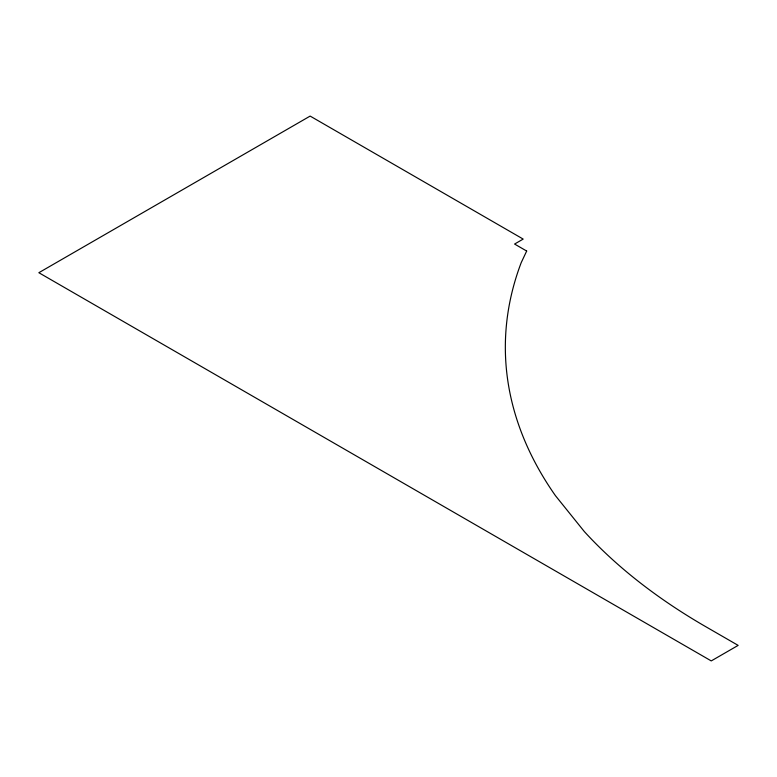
<?xml version="1.0" encoding="UTF-8"?>
<svg xmlns="http://www.w3.org/2000/svg" width="777" height="777" viewBox="0 0 777 777"><rect width="100%" height="100%" fill="white"/><g stroke="black" fill="none" stroke-linecap="round" stroke-linejoin="round"><path stroke-width="1.17" d="M526.68 251.039L521.212 262.636A684.663 395.289 0 0 0 555.448 495.677L584.323 531.555A684.663 395.289 0 0 0 705.875 626.757L738.15 645.386L711.256 660.916L38.85 272.708L310.14 116.084L523.183 239.083L514.578 244.046L526.68 251.039"/></g></svg>
